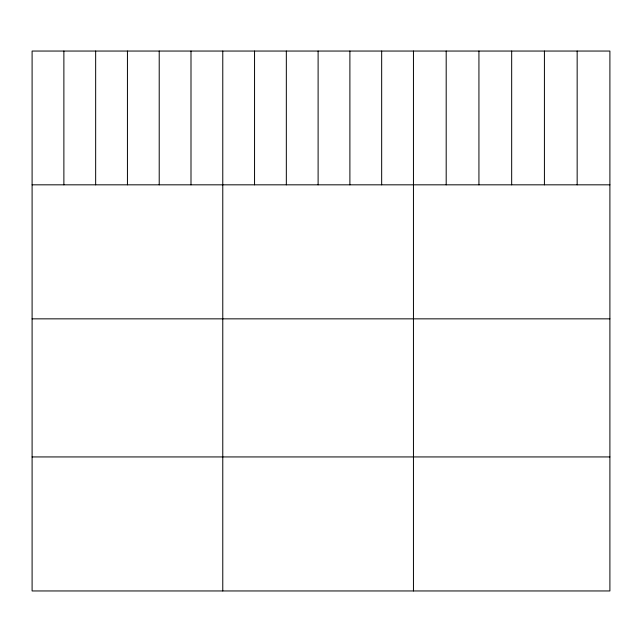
<?xml version="1.0" encoding="UTF-8"?>
<svg xmlns="http://www.w3.org/2000/svg" width="642" height="642" viewBox="0 0 642 642"><rect width="100%" height="100%" fill="white"/><g stroke="black" fill="none" stroke-linecap="round" stroke-linejoin="round"><path stroke-width="0.96" d="M609.9 184.824L609.9 590.953L32.1 590.953L32.1 51.047L609.9 51.047L609.9 184.824L32.1 184.824M32.1 318.849L609.9 318.849M32.1 456.935L609.9 456.935M577.158 51.047L577.158 184.824M544.416 51.047L544.416 184.824M511.674 51.047L511.674 184.824M478.932 51.047L478.932 184.824M446.19 51.047L446.19 184.824M413.448 51.047L413.448 590.953M381.669 51.047L381.669 184.824M349.89 51.047L349.89 184.824M318.111 51.047L318.111 184.824M286.332 51.047L286.332 184.824M254.553 51.047L254.553 184.824M222.774 51.047L222.774 590.953M190.995 51.047L190.995 184.824M159.216 51.047L159.216 184.824M127.437 51.047L127.437 184.824M95.658 51.047L95.658 184.824M63.879 51.047L63.879 184.824"/></g></svg>
